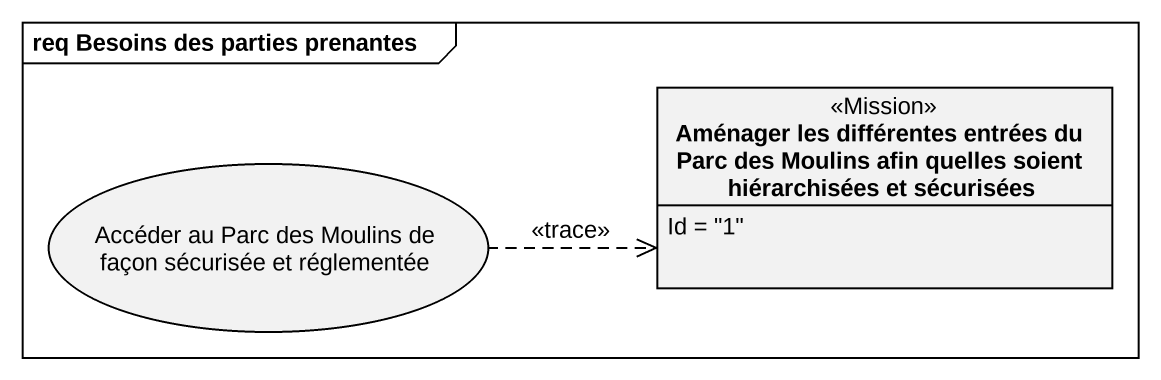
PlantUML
@startuml
mainframe req Besoins des parties prenantes
allowmixing
hide circle
hide empty members
usecase "Accéder au Parc des Moulins de façon sécurisée et réglementée" as Accéder_au_Parc_des_Moulins
class "Aménager les différentes entrées du Parc des Moulins afin quelles soient hiérarchisées et sécurisées" as Aménager_les_différentes <<Mission>> {
  Id = "1"
}
Accéder_au_Parc_des_Moulins .right.> Aménager_les_différentes : <<trace>>
@enduml
